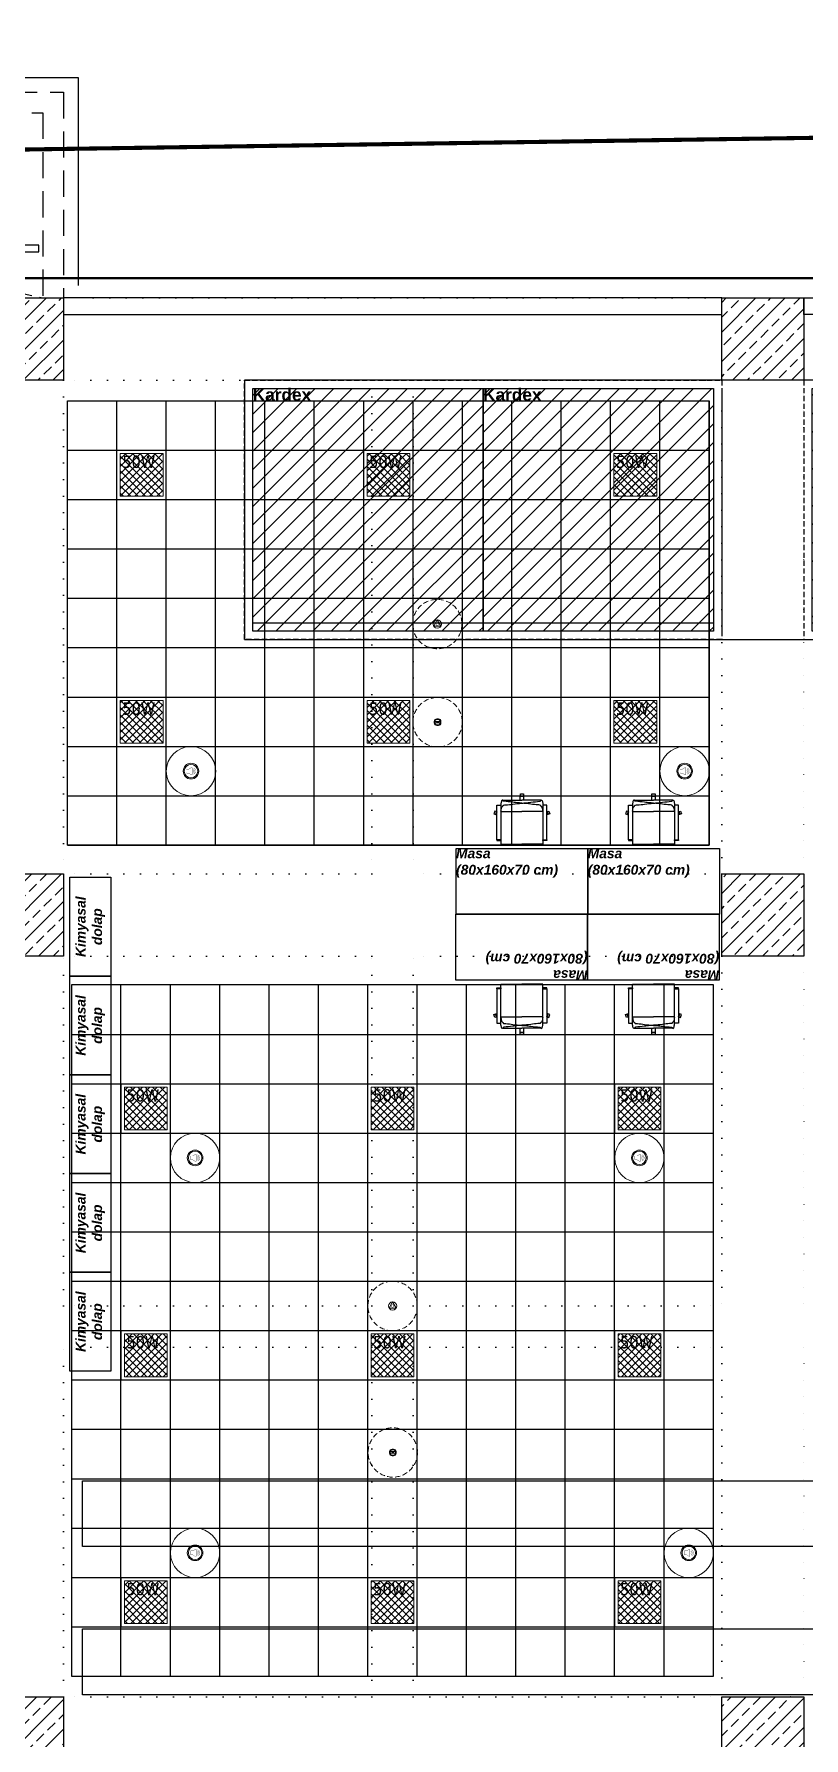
# Model space of a CAD drawing. Header units: centimetres. Extents: x 405564 to 502064, y 46284 to 60634.
# Drawn here: x 454914 to 455850, y 55083 to 57153 of the extents above; entities that cross this region are included whole.
import ezdxf
from ezdxf import colors
from ezdxf.entities.mleader import LeaderData, LeaderLine
from ezdxf.enums import TextEntityAlignment as Align
from ezdxf.math import Vec2, Vec3
from ezdxf.xclip import XClip

# ---------------------------------------------------------------- set-up
doc = ezdxf.new("R2010")
doc.units = ezdxf.units.CM
doc.header["$XCLIPFRAME"] = 0
for name, pattern in [('ACAD_ISO07W100', [3, 0, -3]), ('BORDER', [1.75, 0.5, -0.25, 0.5, -0.25, 0, -0.25]), ('DASHDOT', [25.4, 12.7, -6.35, 0, -6.35]), ('DASHED2', [9.525, 6.35, -3.175]), ('DOT', [0.25, 0, -0.25]), ('HIDDEN', [9.525, 6.35, -3.175])]:
    doc.linetypes.add(name, pattern=pattern)
doc.layers.get('0').update_dxf_attribs({"color": 8, "lineweight": 9})
for name, color, linetype, lineweight in [('---___EB_draft00_parselsiniri', 8, 'BORDER', 9), ('0-KRCN-AYDINLATMA-130426', 8, 'Continuous', 9), ('0-KRCN-MİMARİ-220526', 8, 'Continuous', 9), ('OL_Ic', 8, 'Continuous', 9)]:
    doc.layers.add(name, color=color, linetype=linetype, lineweight=lineweight)
for name, color, linetype in [('0-KRCN-ASMATAVAN-130426', 8, 'Continuous'), ('AS_DOS_SAFT', 8, 'Continuous'), ('AS_DOS_TERAS_UST', 8, 'ACAD_ISO07W100'), ('AS_DUV', 8, 'Continuous'), ('AS_DUV_CIMENTO ESASLI PANEL CEPHE KAPLAMASI', 8, 'Continuous'), ('AS_DUV_GAZBETON', 8, 'Continuous'), ('AS_GOR', 8, 'Continuous'), ('AS_PRFL_CELIK', 8, 'Continuous'), ('AS_PYZ_BINA', 8, 'Continuous'), ('AS_TA_BETONARME', 5, 'Continuous'), ('AS_TA_HIDDEN', 8, 'HIDDEN'), ('AS_TA_TARAMA', 8, 'Continuous'), ('AS_TEFR_CIHAZ', 8, 'Continuous'), ('AS_TEFR_MOB', 8, 'Continuous'), ('AS_TES_SUZGEC', 171, 'Continuous')]:
    doc.layers.add(name, color=color, linetype=linetype)
doc.styles.add('2', font='arial.ttf', dxfattribs={"width": 0.9, "height": 200})
doc.styles.add('Kalin02', font='arialbd.ttf')
doc.styles.add('Normal_ITL', font='swissi.ttf')
doc.styles.add('TAHOMA', font='tahoma.ttf')
pattern_1 = [(225, (17560.68, -7819.299), (17.96051, -17.96051), []), (225, (17542.72, -7819.299), (17.96051, -17.96051), [12.7, -6.35])]

# ---------------------------------------------------------------- blocks, each defined once
blk = doc.blocks.new('ABB 6131-31-24-500')
at = {"layer": '0-KRCN-AYDINLATMA-130426'}
for p, q in [((-4, -1), (-4, 1)), ((3.2, 1), (-3.2, 1)), ((-3.2, -0.8), (-3.2, 0.8)), ((-1, 4), (1, 4)), ((-1, -0.9), (-1, 1)), ((-0.8, 3.2), (0.8, 3.2)), ((1, -0.9), (1, 1)), ((3.2, 0.8), (3.2, -0.8)), ((4, 1), (4, -1)), ((3.2, -0.9), (-3.2, -0.9)), ((1, -4), (-1, -4)), ((0.8, -3.2), (-0.8, -3.2))]:
    blk.add_line(p, q, dxfattribs=at)
at = {"layer": '0-KRCN-AYDINLATMA-130426', "linetype": 'HIDDEN'}
blk.add_circle((0, 0), 30, dxfattribs=at)
at = {"layer": '0-KRCN-AYDINLATMA-130426'}
for centre, radius in [((-0.5, 0), 0.089), ((0, 0), 0.16), ((0.5, 0), 0.089)]:
    blk.add_circle(centre, radius, dxfattribs=at)
for centre, radius, start, end in [((-1, 1), 3.01, 90, 180), ((-0.8, 0.8), 2.41, 90, 180), ((0.8, 0.8), 2.41, 0, 90), ((1, 1), 3.01, 0, 90), ((-1, -1), 3.01, 180, 270), ((-0.8, -0.8), 2.41, 180, 270), ((0.8, -0.8), 2.41, 270, 0), ((1, -1), 3.01, 270, 0)]:
    blk.add_arc(centre, radius, start, end, dxfattribs=at)
blk = doc.blocks.new('AST-OD-OD')
at = {"layer": '0-KRCN-AYDINLATMA-130426'}
for p, q in [((0.3, 5), (-4, -2.5)), ((4.6, -2.5), (0.3, 5)), ((4.6, -2.5), (-4, -2.5))]:
    blk.add_line(p, q, dxfattribs=at)
at = {"layer": '0-KRCN-AYDINLATMA-130426', "linetype": 'HIDDEN'}
blk.add_circle((0.3, 0), 30, dxfattribs=at)
at = {"layer": '0-KRCN-AYDINLATMA-130426'}
blk.add_circle((0.3, 0), 5, dxfattribs=at)
at = {"layer": '0-KRCN-AYDINLATMA-130426', "style": '2'}
blk.add_text('O', height=3.43, dxfattribs=at).set_placement((0.3, 0), align=Align.MIDDLE)
blk = doc.blocks.new('ASMA TAVA TİPİ HOPARLÖR')
at = {"layer": '0-KRCN-AYDINLATMA-130426', "const_width": 0.317}
blk.add_lwpolyline([(0.3, -4.4, 0.598176), (1.3, -3.9), (1.3, 3.9, 0.598176), (0.3, 4.4), (-2.7, 2.4, -0.147433), (-3, 2.3), (-5.1, 2.3, 0.414214), (-5.7, 1.7), (-5.7, -1.7, 0.414214), (-5.1, -2.3), (-3, -2.3, -0.147433), (-2.7, -2.4)], format="xyb", close=True, dxfattribs=at)
for points in [[(2.4, 1.3, -0.601398), (2.4, -1.3)], [(2.8, 2.5, -0.658812), (2.8, -2.5)], [(3.2, 3.7, -0.680488), (3.2, -3.7)]]:
    blk.add_lwpolyline(points, format="xyb", dxfattribs=at)
at = {"layer": '0-KRCN-AYDINLATMA-130426'}
blk.add_circle((0, 0), 30, dxfattribs=at)
at = {"layer": '0-KRCN-AYDINLATMA-130426', "ltscale": 0.1}
for radius in [9.5, 8.23]:
    blk.add_circle((0, 0), radius, dxfattribs=at)
blk = doc.blocks.new('50W 60x60 cm  SIVA ALTI LED ARMATÜR')
at = {"layer": '0-KRCN-AYDINLATMA-130426'}
h = blk.add_hatch(dxfattribs=at)
h.set_pattern_fill('ANSI37', color=256, scale=0.2)
h.paths.add_polyline_path([(-2.6, 2.59), (2.6, 2.59), (2.6, -2.61), (-2.6, -2.61)])
for points in [[(-3, 2.99), (3, 2.99), (3, -3.01), (-3, -3.01)], [(-2.6, 2.59), (2.6, 2.59), (2.6, -2.61), (-2.6, -2.61)]]:
    blk.add_lwpolyline(points, close=True, dxfattribs=at)
at = {"layer": '0-KRCN-AYDINLATMA-130426', "insert": (-2.35, 2.34), "char_height": 1.5, "attachment_point": 1, "style": 'TAHOMA'}
blk.add_mtext_dynamic_manual_height_columns('{\\fTahoma|b0|i0|c162|p34;50W}', width=1.5, gutter_width=1.25, heights=[0], dxfattribs=at)
blk = doc.blocks.new('G$C27E741DA')
at = {"layer": '0-KRCN-AYDINLATMA-130426', "xscale": 10, "yscale": 10, "zscale": 10}
for p in [(16980.7, 9483.6), (17280.7, 9483.6), (17580.7, 9483.6), (16980.7, 9183.6), (17280.7, 9183.6), (17580.7, 9183.6), (16985.7, 8713.6), (17285.7, 8713.6), (17585.7, 8713.6), (16985.7, 8413.6), (17285.7, 8413.6), (17585.7, 8413.6), (16985.7, 8113.6), (17285.7, 8113.6), (17585.7, 8113.6)]:
    blk.add_blockref('50W 60x60 cm  SIVA ALTI LED ARMATÜR', p, dxfattribs=at)
at = {"layer": '0-KRCN-AYDINLATMA-130426'}
for name, p in [('AST-OD-OD', (17339.7, 9302.2)), ('ABB 6131-31-24-500', (17340.4, 9183)), ('ASMA TAVA TİPİ HOPARLÖR', (17040.7, 9123.5)), ('ASMA TAVA TİPİ HOPARLÖR', (17640.7, 9123.5)), ('ASMA TAVA TİPİ HOPARLÖR', (17045.7, 8653.5)), ('ASMA TAVA TİPİ HOPARLÖR', (17585.7, 8653.5)), ('AST-OD-OD', (17285.4, 8473.5)), ('ABB 6131-31-24-500', (17286, 8295.5)), ('ASMA TAVA TİPİ HOPARLÖR', (17045.7, 8173.5)), ('ASMA TAVA TİPİ HOPARLÖR', (17645.7, 8173.5))]:
    blk.add_blockref(name, p, dxfattribs=at)
blk = doc.blocks.new('sandalye_')
at = {"layer": 'AS_TEFR_MOB', "linetype": 'ByBlock', "ltscale": 25}
for points in [[(260007.8, -40559.4), (260002.8, -40559.4), (260002.8, -40517.4), (260007.8, -40517.4)], [(260059, -40559.4), (260063.9, -40559.4), (260063.9, -40517.4), (260059, -40517.4)]]:
    blk.add_lwpolyline(points, close=True, dxfattribs=at)
for points in [[(260033.4, -40514.8, -0.048176), (260031.6, -40514.8, -0.000623), (260029.1, -40514.6, -0.003131), (260022.4, -40513.8, 0.007334), (260011.4, -40512.7, -0.309457), (260010.5, -40511.9, 0.002444), (260010.4, -40511.5, 0.476314), (260010.2, -40511.4, 0.375136), (260009, -40511.6, 0.082453), (260008.7, -40512.2, 0.046929), (260008.2, -40513.8, 0.002381), (260007.9, -40515.3, 0.007794), (260007.8, -40516.4), (260007.8, -40524.5, -0.011445), (260008.4, -40521.5, -0.082784), (260009.2, -40519.5, -0.150147), (260010.3, -40518.5, 0.242317), (260010.4, -40518.4, -0.036292), (260010.5, -40518, -0.114957), (260010.8, -40517.6, -0.16132), (260011.4, -40517.2, -0.020506), (260013.9, -40517, 0.024793), (260022.4, -40516.1, -0.030903), (260033.4, -40515.1, -1.030607)], [(260033.4, -40514.8, 0.048176), (260035.1, -40514.8, 0.000623), (260037.6, -40514.6, 0.003131), (260044.3, -40513.8, -0.007334), (260055.3, -40512.7, 0.309457), (260056.2, -40511.9, -0.002444), (260056.3, -40511.5, -0.476314), (260056.5, -40511.4, -0.375136), (260057.7, -40511.6, -0.082453), (260058, -40512.2, -0.046929), (260058.5, -40513.8, -0.002381), (260058.8, -40515.3, -0.007794), (260058.9, -40516.4), (260058.9, -40524.5, 0.011445), (260058.4, -40521.5, 0.082784), (260057.6, -40519.5, 0.150147), (260056.4, -40518.5, -0.242317), (260056.3, -40518.4, 0.036292), (260056.2, -40518, 0.114957), (260055.9, -40517.6, 0.16132), (260055.3, -40517.2, 0.020506), (260052.8, -40517, -0.024793), (260044.3, -40516.1, 0.030903), (260033.4, -40515.1, 1.030607)]]:
    blk.add_lwpolyline(points, format="xyb", dxfattribs=at)
for points in [[(260009.7, -40511.3), (260033.4, -40511.3)], [(260035.8, -40511.3), (260035.8, -40506.8), (260030.9, -40506.8), (260030.9, -40511.3)], [(260031.5, -40506.8), (260031.5, -40503.8), (260035.3, -40503.8), (260035.3, -40506.8)], [(260057, -40511.3), (260033.4, -40511.3)], [(260002.8, -40525.2), (260000.6, -40524.5), (259999.4, -40528.1), (260002.8, -40529.2)], [(260002.7, -40525.2), (260001.5, -40528.8)], [(260002.8, -40525.4), (260001.7, -40528.8)], [(260007.8, -40524.5), (260007.8, -40564.9), (260033.4, -40564.9)], [(260007.8, -40525.2), (260033.4, -40525.2)], [(260058.9, -40524.5), (260058.9, -40564.9), (260033.4, -40564.9)], [(260058.9, -40525.2), (260033.4, -40525.2)], [(260063.9, -40525.2), (260066.1, -40524.5), (260067.3, -40528.1), (260063.9, -40529.2)], [(260063.9, -40525.4), (260065.1, -40528.8)], [(260064.1, -40525.2), (260065.2, -40528.8)], [(260002.8, -40559.4), (260002.8, -40560.4), (260007.8, -40560.4), (260007.8, -40559.4)], [(260063.9, -40559.4), (260063.9, -40560.4), (260059, -40560.4), (260059, -40559.4)]]:
    blk.add_lwpolyline(points, dxfattribs=at)
blk = doc.blocks.new('80x160')
at = {"layer": 'AS_TEFR_MOB', "ltscale": 200}
blk.add_lwpolyline([(259953.4, -40569.9), (260113.4, -40569.9), (260113.4, -40649.9), (259953.4, -40649.9), (259953.4, -40569.9)], dxfattribs=at)
at = {"layer": 'AS_TEFR_MOB', "color": 1}
blk.add_blockref('sandalye_', (0, 0), dxfattribs=at)
at = {"layer": 'AS_TEFR_MOB', "ltscale": 200, "insert": (259953.4, -40569.9), "char_height": 12, "attachment_point": 1, "style": 'Kalin02'}
blk.add_mtext_dynamic_manual_height_columns('{\\fSwis721 BT|b1|i1|c162|p34;Masa\\P(80x160x70 cm)}', width=590.732, gutter_width=750, heights=[137.1], dxfattribs=at)
blk = doc.blocks.new('A.13_cihazlar_2')
at = {"layer": 'AS_TEFR_CIHAZ'}
h = blk.add_hatch(dxfattribs=at)
h.set_pattern_fill('ANSI31', color=1, scale=5)
h.set_pattern_definition([(45, (-487309.746, -54899.931), (-11.22532015, 11.22532015), [])])
h.paths.add_polyline_path([(280, 1640), (560, 1640), (560, 1345), (280, 1345)])
h = blk.add_hatch(dxfattribs=at)
h.set_pattern_fill('ANSI31', color=1, scale=5)
h.set_pattern_definition([(45, (-487029.746, -54899.931), (-11.22532015, 11.22532015), [])])
h.paths.add_polyline_path([(560, 1640), (840, 1640), (840, 1345), (560, 1345)])
h = blk.add_hatch(dxfattribs=at)
h.set_pattern_fill('ANSI31', color=1, scale=5)
h.set_pattern_definition([(45, (-486629.746, -54899.931), (-11.22532015, 11.22532015), [])])
h.paths.add_polyline_path([(960, 1640), (1240, 1640), (1240, 1345), (960, 1345)])
h = blk.add_hatch(dxfattribs=at)
h.set_pattern_fill('ANSI31', color=1, scale=5)
h.set_pattern_definition([(45, (-486349.746, -54899.931), (-11.22532015, 11.22532015), [])])
h.paths.add_polyline_path([(1240, 1640), (1520, 1640), (1520, 1345), (1240, 1345)])
at = {"layer": 'AS_TEFR_CIHAZ', "color": 1}
for points in [[(280, 1640), (560, 1640), (560, 1345), (280, 1345), (280, 1640)], [(560, 1640), (840, 1640), (840, 1345), (560, 1345), (560, 1640)], [(960, 1640), (1240, 1640), (1240, 1345), (960, 1345), (960, 1640)], [(1240, 1640), (1520, 1640), (1520, 1345), (1240, 1345), (1240, 1640)], [(280, 1355), (560, 1355)], [(560, 1355), (840, 1355)], [(960, 1355), (1240, 1355)], [(1240, 1355), (1520, 1355)]]:
    blk.add_lwpolyline(points, dxfattribs=at)
at = {"layer": 'AS_TEFR_MOB'}
for points in [[(57.7, 1045.9), (107.7, 1045.9), (107.7, 925.9), (57.7, 925.9)], [(57.7, 925.9), (107.7, 925.9), (107.7, 805.9), (57.7, 805.9)], [(57.7, 805.9), (107.7, 805.9), (107.7, 685.9), (57.7, 685.9)], [(57.7, 685.9), (107.7, 685.9), (107.7, 565.9), (57.7, 565.9)], [(57.7, 565.9), (107.7, 565.9), (107.7, 445.9), (57.7, 445.9)], [(73.3, 312.5), (1175.9, 312.5), (1175.9, 232.5), (73.3, 232.5)], [(73.3, 132.5), (1175.9, 132.5), (1175.9, 52.5), (73.3, 52.5)]]:
    blk.add_lwpolyline(points, close=True, dxfattribs=at)
at = {"layer": 'AS_TEFR_MOB', "color": 1}
for p in [(-259426.2, 41651), (-259266.2, 41651)]:
    blk.add_blockref('80x160', p, dxfattribs=at)
at = {"layer": 'AS_TEFR_MOB', "color": 1, "rotation": 180}
for p in [(260640.5, -39648.9), (260800.5, -39648.9)]:
    blk.add_blockref('80x160', p, dxfattribs=at)
at = {"layer": 'AS_TEFR_CIHAZ', "char_height": 15, "attachment_point": 1, "style": 'Kalin02'}
for insert in [(280, 1640), (560, 1640), (960, 1640), (1240, 1640)]:
    blk.add_mtext_dynamic_manual_height_columns('Kardex', width=588.214, gutter_width=750, heights=[89.3], dxfattribs=dict(at, insert=insert))
at = {"layer": 'AS_TEFR_MOB', "char_height": 12, "attachment_point": 5, "rotation": 90, "style": 'Kalin02'}
for insert in [(82.7, 985.9), (82.7, 865.9), (82.7, 745.9), (82.7, 625.9), (82.7, 505.9)]:
    blk.add_mtext_dynamic_manual_height_columns('{\\fSwis721 BT|b1|i1|c162|p34;Kimyasal dolap}', width=37.459, gutter_width=750, heights=[137.1], dxfattribs=dict(at, insert=insert))
blk = doc.blocks.new('OPK-site-surrounding-R01')
at = {"layer": '---___EB_draft00_parselsiniri', "linetype": 'DASHDOT', "ltscale": 5, "const_width": 5, "flags": 128}
blk.add_lwpolyline([(-303.7, 52.5), (22545.3, 391.1), (23723.4, -711), (24047.6, -4450), (-299.9, -4450)], close=True, dxfattribs=at)
blk = doc.blocks.new('celik cephe sistem plan')
at = {"layer": 'AS_PRFL_CELIK'}
blk.add_lwpolyline([(-20, 64), (-20, 56), (3620, 56), (3620, 64)], close=True, dxfattribs=at)
blk = doc.blocks.new('A$Ca63a641c')
at = {"layer": 'AS_PYZ_BINA'}
ml = blk.add_multileader_mtext('Standard', dxfattribs=at)
ml.set_content('EST boyalı panel çit ve panel çit kapı (AS 51.101)', color=256, style='Normal_ITL')
ml.set_leader_properties()
ml.build(insert=Vec2(0, 0))
ml.multileader.update_dxf_attribs({"dogleg_length": 0.379, "arrow_head_size": 17, "scale": 75})
ctx = ml.context
ctx.base_point, ctx.scale, ctx.char_height, ctx.arrow_head_size, ctx.landing_gap_size, ctx.plane_origin = Vec3(140.5, 464.3), 75, 20, 17, 14.2, Vec3(92.5, 620.1)
notes = []
notes.append((ctx, [(0, (1, 1, 0), (112.1, 464.3), (1, 0), 28.4, [(0, [(68.5, 410)], 0, [])])]))
ctx.mtext.insert, ctx.mtext.width, ctx.mtext.flow_direction = Vec3(154.7, 477.5), 604.563, 5
for ctx, leaders in notes:
    for number, flags, end, landing, length, lines in leaders:
        leader = LeaderData()
        leader.index, (leader.has_last_leader_line, leader.has_dogleg_vector, leader.attachment_direction) = number, flags
        leader.last_leader_point, leader.dogleg_vector, leader.dogleg_length = Vec3(end), Vec3(landing), length
        for number, points, colour, breaks in lines:
            line = LeaderLine()
            line.index, line.vertices, line.color, line.breaks = number, Vec3.list(points), colors.encode_raw_color(colour), breaks
            leader.lines.append(line)
        ctx.leaders.append(leader)
blk = doc.blocks.new('A$C85dec720')
at = {"layer": 'OL_Ic'}
blk.add_blockref('A$Ca63a641c', (5315.08, 5344.25, 28.4), dxfattribs=at)
blk = doc.blocks.new('A$C6A10300A')
at = {"layer": 'AS_TA_TARAMA'}
h = blk.add_hatch(dxfattribs=at)
h.set_pattern_fill('ANSI33', color=256, scale=4, angle=180)
h.set_pattern_definition(pattern_1)
h.paths.add_polyline_path([(16785.68, -3801.45), (16885.68, -3801.45), (16885.68, -3901.45), (16785.68, -3901.45)])
h = blk.add_hatch(dxfattribs=at)
h.set_pattern_fill('ANSI33', color=256, scale=4, angle=180)
h.set_pattern_definition(pattern_1)
h.paths.add_polyline_path([(17685.68, -3801.45), (17785.68, -3801.45), (17785.68, -3901.45), (17685.68, -3901.45)])
h = blk.add_hatch(dxfattribs=at)
h.set_pattern_fill('ANSI33', color=256, scale=4, angle=180)
h.set_pattern_definition(pattern_1)
h.paths.add_polyline_path([(16785.68, -4501.45), (16885.68, -4501.45), (16885.68, -4601.45), (16785.68, -4601.45)])
h = blk.add_hatch(dxfattribs=at)
h.set_pattern_fill('ANSI33', color=256, scale=4, angle=180)
h.set_pattern_definition(pattern_1)
h.paths.add_polyline_path([(17685.68, -4501.45), (17785.68, -4501.45), (17785.68, -4601.45), (17685.68, -4601.45)])
h = blk.add_hatch(dxfattribs=at)
h.set_pattern_fill('ANSI33', color=256, scale=4, angle=180)
h.set_pattern_definition(pattern_1)
h.paths.add_polyline_path([(16785.68, -5501.45), (16885.68, -5501.45), (16885.68, -5601.45), (16785.68, -5601.45)])
h = blk.add_hatch(dxfattribs=at)
h.set_pattern_fill('ANSI33', color=256, scale=4, angle=180)
h.set_pattern_definition(pattern_1)
h.paths.add_polyline_path([(17685.68, -5501.45), (17785.68, -5501.45), (17785.68, -5601.45), (17685.68, -5601.45)])
at = {"layer": 'AS_DOS_SAFT', "linetype": 'DASHED2'}
for points in [[(17685.68, -4216.45), (17105.68, -4216.45), (17105.68, -3901.45), (17685.68, -3901.45)], [(17785.68, -4216.45), (18365.68, -4216.45), (18365.68, -3901.45), (17785.68, -3901.45)]]:
    blk.add_lwpolyline(points, close=True, dxfattribs=at)
at = {"layer": 'AS_DOS_TERAS_UST', "linetype": 'DOT', "ltscale": 80}
for p, q in [((17685.68, -3801.45), (16885.68, -3801.45)), ((16885.68, -3901.45), (16885.68, -4501.45)), ((17260.68, -3901.45), (16885.68, -3901.45)), ((17260.68, -3901.45), (17260.68, -4501.45)), ((17310.68, -3901.45), (17310.68, -4501.45)), ((17685.68, -3901.45), (17310.68, -3901.45)), ((17685.68, -4501.45), (17685.68, -3901.45)), ((17785.68, -4501.45), (17785.68, -3901.45)), ((17785.68, -3901.45), (18110.68, -3901.45)), ((17260.68, -4501.45), (16885.68, -4501.45)), ((17685.68, -4501.45), (17310.68, -4501.45)), ((16885.68, -5026.45), (16885.68, -4601.45)), ((17260.68, -4601.45), (16885.68, -4601.45)), ((17260.68, -5026.45), (17260.68, -4601.45)), ((17685.68, -4601.45), (17310.68, -4601.45)), ((17310.68, -5026.45), (17310.68, -4601.45)), ((17685.68, -4601.45), (17685.68, -5026.45)), ((17785.68, -4601.45), (17785.68, -5026.45)), ((17260.68, -5026.45), (16885.68, -5026.45)), ((17310.68, -5026.45), (17685.68, -5026.45)), ((16885.68, -5501.45), (16885.68, -5076.45)), ((17260.68, -5076.45), (16885.68, -5076.45)), ((17260.68, -5501.45), (17260.68, -5076.45)), ((17310.68, -5076.45), (17685.68, -5076.45)), ((17310.68, -5501.45), (17310.68, -5076.45)), ((17685.68, -5076.45), (17685.68, -5501.45)), ((17785.68, -5076.45), (17785.68, -5501.45)), ((17260.68, -5501.45), (16885.68, -5501.45)), ((17310.68, -5501.45), (17685.68, -5501.45))]:
    blk.add_line(p, q, dxfattribs=at)
at = {"layer": 'AS_DUV_CIMENTO ESASLI PANEL CEPHE KAPLAMASI'}
for points in [[(14830.68, -3808.95), (14830.68, -3776.45), (18460.68, -3776.45), (18460.68, -3676.45), (19000.68, -3676.45), (19000.68, -4089.45)], [(14831.93, -3808.95), (14831.93, -3777.7), (18461.93, -3777.7), (18461.93, -3677.7), (18999.43, -3677.7), (18999.43, -4089.45)]]:
    blk.add_lwpolyline(points, dxfattribs=at)
at = {"layer": 'AS_DUV_GAZBETON'}
for points in [[(17685.68, -3801.45), (16885.68, -3801.45), (16885.68, -3821.45), (17685.68, -3821.45)], [(18485.68, -3821.45), (17785.68, -3821.45), (17785.68, -3801.45), (18485.68, -3801.45)]]:
    blk.add_lwpolyline(points, close=True, dxfattribs=at)
at = {"layer": 'AS_GOR'}
for points in [[(13422.68, -3786.45), (13422.68, -3533.45), (16903.68, -3533.45), (16903.68, -3786.45)], [(17685.68, -3911.45), (17685.68, -4206.45)]]:
    blk.add_lwpolyline(points, dxfattribs=at)
blk.add_lwpolyline([(17105.68, -4216.45), (18365.68, -4216.45), (18365.68, -3901.45), (17105.68, -3901.45)], close=True, dxfattribs=at)
at = {"layer": 'AS_TA_BETONARME'}
for points in [[(16785.68, -3801.45), (16885.68, -3801.45), (16885.68, -3901.45), (16785.68, -3901.45)], [(17685.68, -3801.45), (17785.68, -3801.45), (17785.68, -3901.45), (17685.68, -3901.45)], [(16785.68, -4501.45), (16885.68, -4501.45), (16885.68, -4601.45), (16785.68, -4601.45)], [(17685.68, -4501.45), (17785.68, -4501.45), (17785.68, -4601.45), (17685.68, -4601.45)], [(16785.68, -5501.45), (16885.68, -5501.45), (16885.68, -5601.45), (16785.68, -5601.45)], [(17685.68, -5501.45), (17785.68, -5501.45), (17785.68, -5601.45), (17685.68, -5601.45)]]:
    blk.add_lwpolyline(points, close=True, dxfattribs=at)
at = {"layer": 'AS_TA_HIDDEN', "linetype": 'HIDDEN', "ltscale": 5}
for points in [[(13440.68, -3801.45), (13440.68, -3551.45), (16885.68, -3551.45), (16885.68, -3801.45)], [(13465.68, -3801.45), (13465.68, -3576.45), (16860.68, -3576.45), (16860.68, -3801.45)]]:
    blk.add_lwpolyline(points, dxfattribs=at)
at = {"layer": 'AS_TES_SUZGEC', "linetype": 'HIDDEN', "ltscale": 3}
blk.add_lwpolyline([(15035.68, -3801.45), (15935.68, -3596.95), (16860.68, -3801.45)], dxfattribs=at)
at = {"layer": 'AS_DUV'}
ref = blk.add_blockref('A$C85dec720', (28900.96, -17748.98), dxfattribs=dict(at, rotation=105.0255580063709))
XClip(ref).set_block_clipping_path([(6220.3367769278, 6783.7313721173), (4126.4071464743, -1017.0000000052), (7354.8298234051, -1883.5969356479), (9448.7594538586, 5917.1344364745)])
at = {"layer": 'AS_PRFL_CELIK'}
blk.add_blockref('celik cephe sistem plan', (13235.68, -3801.45), dxfattribs=at)
at = {"layer": 'AS_TEFR_CIHAZ'}
blk.add_blockref('A.13_cihazlar_2', (16835.68, -5551.45), dxfattribs=at)
ref = blk.add_blockref('OPK-site-surrounding-R01', (5135.68, -3851.45))
XClip(ref).set_block_clipping_path([(-5135.679684336, -9648.5463532069), (26364.320315664, 3851.4536467931)])

msp = doc.modelspace()

# ---------------------------------------------------------------- linework, layer by layer
at = {"layer": '0-KRCN-ASMATAVAN-130426'}
for p, q in [((454954.7, 56707.6), (455734.7, 56707.6)), ((454954.7, 56167.6), (454954.7, 56707.6)), ((455014.7, 56167.6), (455014.7, 56707.6)), ((455074.7, 56167.6), (455074.7, 56707.6)), ((455134.7, 56167.6), (455134.7, 56707.6)), ((455194.7, 56167.6), (455194.7, 56707.6)), ((455254.7, 56167.6), (455254.7, 56707.6)), ((455314.7, 56167.6), (455314.7, 56707.6)), ((455374.7, 56167.6), (455374.7, 56707.6)), ((455434.7, 56167.6), (455434.7, 56707.6)), ((455494.7, 56167.6), (455494.7, 56707.6)), ((455554.7, 56167.6), (455554.7, 56707.6)), ((455614.7, 56167.6), (455614.7, 56707.6)), ((455674.7, 56167.6), (455674.7, 56707.6)), ((455734.7, 56707.6), (455734.7, 56167.6)), ((455734.7, 56167.6), (455734.7, 56707.6)), ((454954.7, 56647.6), (455734.7, 56647.6)), ((454954.7, 56587.6), (455734.7, 56587.6)), ((454954.7, 56527.6), (455734.7, 56527.6)), ((454954.7, 56467.6), (455734.7, 56467.6)), ((454954.7, 56407.6), (455734.7, 56407.6)), ((454954.7, 56347.6), (455734.7, 56347.6)), ((454954.7, 56287.6), (455734.7, 56287.6)), ((454954.7, 56227.6), (455734.7, 56227.6)), ((455734.7, 56167.6), (454954.7, 56167.6)), ((454954.7, 56167.6), (455734.7, 56167.6)), ((455739.7, 55997.6), (454959.7, 55997.6)), ((454959.7, 55997.6), (454959.7, 55157.6)), ((455019.7, 55157.6), (455019.7, 55997.6)), ((455079.7, 55157.6), (455079.7, 55997.6)), ((455139.7, 55157.6), (455139.7, 55997.6)), ((455199.7, 55157.6), (455199.7, 55997.6)), ((455259.7, 55157.6), (455259.7, 55997.6)), ((455319.7, 55157.6), (455319.7, 55997.6)), ((455379.7, 55157.6), (455379.7, 55997.6)), ((455439.7, 55157.6), (455439.7, 55997.6)), ((455499.7, 55157.6), (455499.7, 55997.6)), ((455559.7, 55157.6), (455559.7, 55997.6)), ((455619.7, 55157.6), (455619.7, 55997.6)), ((455679.7, 55157.6), (455679.7, 55997.6)), ((455739.7, 55157.6), (455739.7, 55997.6)), ((454959.7, 55937.6), (455739.7, 55937.6)), ((454959.7, 55877.6), (455739.7, 55877.6)), ((454959.7, 55817.6), (455739.7, 55817.6)), ((454959.7, 55757.6), (455739.7, 55757.6)), ((454959.7, 55697.6), (455739.7, 55697.6)), ((454959.7, 55637.6), (455739.7, 55637.6)), ((454959.7, 55577.6), (455739.7, 55577.6)), ((454959.7, 55517.6), (455739.7, 55517.6)), ((454959.7, 55457.6), (455739.7, 55457.6)), ((454959.7, 55397.6), (455739.7, 55397.6)), ((454959.7, 55337.6), (455739.7, 55337.6)), ((454959.7, 55277.6), (455739.7, 55277.6)), ((454959.7, 55217.6), (455739.7, 55217.6)), ((454959.7, 55157.6), (455739.7, 55157.6)), ((454959.7, 55157.6), (455739.7, 55157.6))]:
    msp.add_line(p, q, dxfattribs=at)

# ---------------------------------------------------------------- block references
at = {"layer": '0-KRCN-AYDINLATMA-130426'}
msp.add_blockref('G$C27E741DA', (438064.1, 47134), dxfattribs=at)

# ---------------------------------------------------------------- next in the draw order: block references
at = {"layer": '0-KRCN-MİMARİ-220526'}
msp.add_blockref('A$C6A10300A', (438064.1, 60634), dxfattribs=at)

doc.saveas('drawing.dxf')
